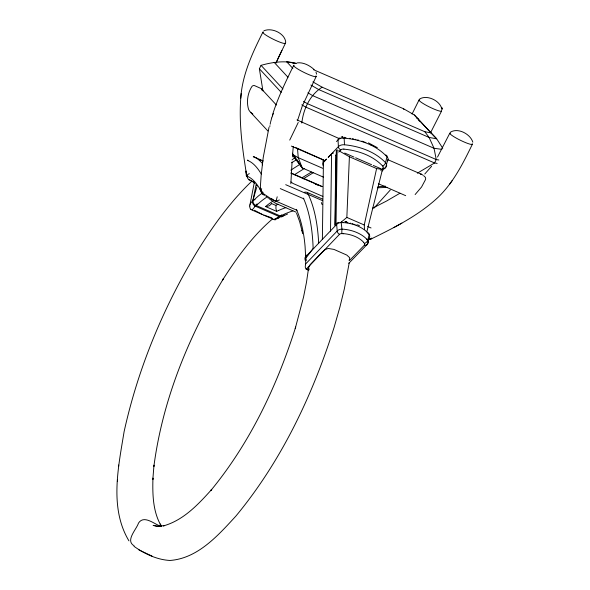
<?xml version="1.0" encoding="UTF-8"?>
<svg xmlns="http://www.w3.org/2000/svg" width="590" height="590" viewBox="0 0 590 590"><rect width="100%" height="100%" fill="white"/><g stroke="black" fill="none" stroke-linecap="round" stroke-linejoin="round"><path stroke-width="0.89" d="M323.696 161.896L326.358 159.337M251.355 181.639C231.14 201.02 214.59 223.824 199.663 247.424L198.771 248.855C164.249 305.229 138.296 367.128 124.084 431.762C118.332 467.177 109.253 508.145 128.945 540.853M322.369 239.584L323.423 162.265L326.558 159.027M330.518 231.162L331.58 153.843A3.157 1.969 7.3 0 1 333.475 153.068M334.884 225.24L335.843 155.281M335.201 225.498L336.33 150.62L337.156 149.772L336.027 224.65M342.097 221.383L346.846 217.43L349.398 156.778L338.682 150.642M249.71 205.969L249.976 204.332M157.869 526.302L164.396 525.601L163.43 525.904C183.453 520.314 198.292 504.384 211.736 489.405L210.94 490.364C250.212 442.64 277.094 385.705 295.679 327.059L295.258 328.446L303.533 297.139L306.483 282.315L308.651 267.543L310.185 264.681L322.516 251.79L325.348 249.541L328.195 248.442L333.977 249.415L346.832 255.087L349.781 257.815L349.11 260.588M279.358 199.973L276.386 201.079L272.61 199.863L262.993 193.395L260.964 191.44L260.168 189.759L261.156 175.348L263.258 157.323L269.025 127.256M292.065 162.029L290.841 183.829M442.006 109.755C440.723 100.971 427.359 94.393 419.719 98.943M292.507 155.362L293.304 146.364M117.366 481.565L117.484 480.105M118.59 466.284L118.693 465.016M240.75 98.102C242.306 74.606 252.454 52.901 262.882 32.177M241.214 93.397C238.316 121.031 242.402 148.776 246.76 176.034L247.571 176.86M344.103 137.153L344.486 144.816M269.822 126.54L269.932 125.685M262.27 164.898L262.786 160.834M261.665 188.586L261.326 191.182L263.155 192.465M260.161 189.132L260.47 188.122M343.904 149.049L343.889 149.137A3.157 1.969 7.3 0 0 340.843 149.89L338.712 152.109M323.335 163.637L323.696 162.25M349.265 262.58L344.354 288.82L339.914 307.058L334.154 327.229C312.766 394.74 281.821 460.274 236.619 515.203L235.823 516.162C218.153 535.373 197.79 558.472 169.942 560.463C156.947 559.755 144.498 553.781 134.011 546.355M270.161 124.239L270.508 122.469M256.126 184.397L252.992 200.453L250.153 203.823L254.246 182.804M285.737 42.274C284.992 33.261 271.673 27.302 263.922 30.798M364.495 229.377L364.251 224.982L376.604 168.57L349.398 156.778M270.655 121.806L271.695 118.052M301.807 123.059C303.422 108.951 309.839 95.005 322.125 87.187L424.852 131.74L430.906 132.861L436.696 138.834L442.766 148.245M277.197 196.794L276.091 201.212L297.05 210.306M366.81 231.914L382.49 169.433M385.934 166.837L382.025 171.1M386.583 164.249L386.118 166.1M386.775 163.511L387.151 162.029M368.853 238.751L368.492 240.174M368.308 240.882L367.481 244.09L348.756 263.339M297.485 120.758L302.257 106.082L316.181 76.493M305.605 264.35L305.332 265.92A4.491 3.85 -56 0 0 306.181 269.158M256.79 187.067L252.638 201.153A4.189 1.291 17 0 0 252.697 202.134M271.791 117.742L272.285 116.289M272.492 114.954C277.831 97.741 285.774 81.501 293.687 65.357M272.41 115.928L272.875 114.74M371.744 238.036L370.712 239.201L368.455 239.57A4.381 4.189 50.6 0 0 370.616 238.928M273.111 114.172L273.465 113.405M289.734 140.088L298.245 122.462M276.238 62.511L278.458 57.643L276.172 62.599M281.909 50.401L278.406 57.754L285.398 43.306M262.948 90.919L259.371 68.764L261.053 65.35C272.536 62.083 284.749 60.401 296.475 63.388M419.048 99.983L412.056 114.047M472.347 144.299C463.025 163.452 453.216 183.077 437.485 197.871C418.118 215.748 394.268 227.666 370.8 239.156M441.534 111.119L430.53 132.78M449.823 133.17L437.515 157.043M271.444 203.838L269.328 205.777L266.075 206.559A7.714 6.335 -35.3 0 1 265.574 206.552L266.975 205.394A178.217 45.216 -68.2 0 1 272.558 201.382M275.84 201.81L271.348 198.402M449.425 184.441L452.301 180.466M303.415 198.137A197.805 80.388 -70.2 0 1 313.135 248.471L305.716 258.413A4.196 2.64 -1.4 0 0 305.406 260.699M431.622 166.247L424.793 173.998M252.232 209.885L255.898 205.386A4.101 3.555 46.6 0 1 252.999 200.453A3.098 1.674 10.4 0 1 255.035 199.656M279.328 217.408L278.421 218.381M390.315 189.987L373.898 208.181M306.284 269.055L339.486 234.355A2.854 1.777 7.3 0 1 341.89 233.618L343.668 233.751M328.173 157.39L338.417 146.615A6.261 3.887 2 0 1 344.486 144.764C359.509 146.261 374.864 151.505 385.499 162.619A6.261 4.13 10.5 0 1 385.838 167.206A3.142 2.227 44.3 0 1 382.866 168.179L380.72 170.385M292.537 156.874L293.791 155.561M335.54 155.428L336.595 154.322M336.462 141.526L338.785 139.255A6.306 3.909 1.8 0 1 343.07 138.053M328.438 157.08L331.58 153.843M367.872 232.888A3.193 2.176 -34.9 0 1 369.207 234.709L367.6 240.27A5.568 3.776 10.8 0 1 367.452 244.076A3.142 2.316 37.5 0 1 364.399 245.145L349.767 260.227M450.502 132.153C458.091 127.433 470.437 134.092 472.833 142.19M415.124 194.553L421.562 187.008L425.538 179.544A3.031 2.013 -70.8 0 0 425.368 177.347L423.642 175.673M272.676 218.816C252.431 236.022 236.745 257.852 222.533 280.11L223.426 278.679C188.756 336.02 162.611 399.696 153.879 466.447L153.983 465.178L152.825 479.552L152.943 478.099C152.5 493.919 152.781 510.733 160.642 524.93L160.185 524.016L161.439 525.867M292.035 159.919L294.882 157.626M291.703 162.759L296.276 159.838M290.841 170.141L299.978 164.293M294.432 174.736L304.425 168.452M303.253 178.859L313.408 172.664M301.999 177.819L311.431 172.066M399.924 193.247L386.479 201.079L372.519 208.211M417.351 173.18L434.572 162.965L436.253 159.543L434.026 148.274L429.092 137.433L424.852 131.74M250.868 209.273L250.905 209.303A4.078 3.267 51.3 0 0 252.092 210.07L273.893 219.51L280.501 216.058L255.898 205.386M393.936 227.504L401.842 223.131M249.371 173.659C245.86 174.581 246.465 179.839 246.052 171.048L246.731 175.931M265.574 206.544L276.681 211.368L278.635 210.446M284.808 215.284L287.581 214M341.153 137.079L342.746 136.843L342.082 136.91M385.322 186.13L377.947 186.809M297.072 62.894C303.371 62.09 309.617 65.409 314.123 69.568M292.928 63.278L295.907 63.403M377.556 187.782L387.586 187.399M343.07 138.053C359.384 139.255 376.332 144.867 387.49 157.338A6.298 4.16 10.6 0 1 387.873 160.532L387.342 161.284A3.134 2.242 45.3 0 0 387.328 160.045M368.942 238.603L370.881 238.699M275.176 219.827L275.213 219.834A4.078 3.252 50.9 0 1 273.893 219.502M343.439 222.688L341.182 222.57A5.598 3.54 0.8 0 0 336.691 224.399L305.436 257.026A4.101 2.633 -2.3 0 0 305.325 259.371M343.889 149.137C358.101 150.524 372.637 155.465 382.667 166.026A3.149 1.962 7.3 0 1 382.866 168.179M344.7 137.618L345.991 137.765M345.106 221.678L346.883 221.892L345.054 221.678M271.865 217.835L263.819 215.114M441.88 149.351L434.026 148.274L312.597 95.609L307.921 92.8M347.318 222.622L347.945 222.718M376.604 168.57L381.649 169.308M159.02 526.265L153.127 525.38L157.449 526.59M349.833 138.281L350.475 138.385M438.842 160.008L436.253 159.543L307.353 103.634L303.489 101.414M437.161 163.43L434.572 162.965L305.672 107.056L301.807 104.828M294.277 63.145L286.666 61.744L292.883 68.447M352.378 138.724L353.639 138.967M313.15 248.464L313.755 248.596M276.695 62.85L274.151 62.341L287.935 77.209M350.121 223.123L350.888 223.3M355.128 139.284L355.991 139.483M357.702 139.911L358.55 140.132M352.407 223.691L353.159 223.905M361.891 141.135L362.71 141.408M354.391 224.303L354.878 224.48M363.521 141.689L364.325 141.984M365.122 142.279L365.911 142.588M356.065 224.938L356.53 225.137M291.349 146.084L325.075 160.701M313.438 69.664L403.531 108.744L414.269 114.91L436.696 138.834L429.092 137.433L318.784 89.592L310.856 85.034M338.601 138.318L296.977 119.925M387.94 159.713L421.393 174.227M344.707 153.046L353.941 157.051M355.623 157.781L371.575 164.698M373.256 165.429L380.816 168.703M295.258 147.353L323.63 159.986M378.433 183.756L405.684 195.681M322.671 168.275L298.252 157.678L293.201 154.742L292.433 153.223M292.588 155.362L302.286 167.958L323.372 177.103M254.069 156.97L263 160.819M290.995 172.966L322.472 186.617M290.988 173.202L322.007 186.654M315.207 184.021L317.722 185.113M322.863 196.411L292.994 183.46L290.907 181.904M322.472 199.051L307.375 192.502A4.255 3.606 -10.6 0 0 304.536 192.244M285.707 184.685L322.642 200.703M346.846 217.43L364.251 224.982M280.272 188.601L303.806 198.808M367.681 226.516L371.044 227.976M296.18 212.208L275.073 203.056L269.055 198.638M271.577 203.557L276.046 205.497L275.906 208.447L276.548 211.102A7.714 2.596 -84.9 0 0 276.681 211.36M283.244 215.542A4.189 3.319 62.2 0 1 279.313 216.582L255.566 206.286A4.189 1.387 -66.6 0 1 254.489 206.227M308.791 270.331L307.427 269.741A4.078 2.552 7 0 1 306.298 269.077M262.211 214.413L254.46 210.276M247.166 175.909L247.712 176.145M247.476 160.067L248.066 160.34M421.525 174.286L422.89 175.112M368.433 142.861L377.32 147.648M254.563 157.198L255.559 157.67M138.901 549.917L145.206 552.896M145.671 553.096L151.984 556.075M357.481 224.775L359.48 225.727M254.076 182.207L249.976 180.282A163.201 40.872 89.7 0 1 254.976 183.549M256.547 158.15L257.542 158.644M370.468 144.646L371.191 145.015M259.519 159.654L260.994 160.451M134.114 545.802C125.021 540.602 136.401 529.614 138.495 523.087C144.063 514.502 154.595 524.429 161.299 526.56M416.474 117.823L418.059 118.73L419.394 121.193M312.914 81.899L322.125 87.187M249.43 180.009L249.039 179.751M252.837 114.025L250.551 112.284L267.867 130.958M264.512 195.393L262.993 194.331A3.983 2.611 -83.3 0 1 262.58 194.346M266.031 196.47L266.791 197.008M267.543 197.547L268.303 198.093M248.611 179.397L248.633 179.426A4.381 4.351 -62.6 0 1 247.144 176.27A167.56 42.318 -89.8 0 1 261.281 191.499M366.589 239.156L367.6 240.27A3.179 2.139 -36.6 0 1 364.421 243.36L363.514 242.357M250.521 112.248L249.592 111.09A12.397 12.272 46.5 0 1 248.611 109.46C246.281 101.989 247.653 92.851 252.041 86.317A3.031 2.994 46.5 0 1 254.29 85.513L260.817 88.404A2.471 2.441 46.5 0 1 261.99 89.68M414.269 114.91L430.906 132.861M261.053 65.35L282.92 88.935M259.371 68.764L281.238 92.35M261.518 88.972L276.422 105.05M368.101 233.389L369.185 234.717A5.598 3.813 10.7 0 1 369.097 238.183M364.421 243.39L364.502 243.5A2.861 1.785 7.3 0 1 364.391 245.152M309.234 269.46L308.622 268.089M293.201 154.742L302.286 167.958L298.252 157.678L297.5 148.651M295.089 156.859L295.885 158.091M296.689 159.329L302.286 167.958M403.531 108.744L403.855 109.445M296.35 209.347L296.932 210.63A184.537 74.996 -70.2 0 1 305.082 246.517L305.716 258.413A4.189 2.301 36.8 0 0 306.682 260.352M315.975 72.083L316.624 74.185M296.571 213.292L299.639 221.633L302.073 231M261.901 89.717L262.019 90.255M301.933 230.358L302.596 233.706M307.405 268.856L307.427 269.682M279.306 216.596A178.888 75.306 -64.4 0 1 292.898 210.918M279.313 216.582A4.189 1.387 -66.6 0 1 278.237 216.53M266.26 197.503A178.888 42.392 -68.5 0 0 255.559 206.301A4.196 3.592 45.7 0 1 252.638 201.153L258.309 196.057A184.537 44.132 -68.5 0 1 261.908 193.343M276.149 205.106A182.369 73.61 -64.9 0 1 278.192 204.214M278.635 210.46A178.217 72.238 -64.8 0 1 285.87 207.636M257.085 203.838A3.26 1.077 -67.3 0 1 255.913 205.327M281.519 214.871A3.26 1.084 -65.7 0 1 280.516 215.992A4.101 3.282 63.7 0 0 284.409 215.011M250.123 204.369A6.129 5.575 -46.6 0 1 250.3 203.867M250.757 209.362A4.491 4.373 -12.2 0 1 249.828 205.984M278.001 218.049A4.491 3.179 -31.6 0 1 275.264 219.355M247.453 160.436A180.901 45.688 -89.8 0 1 261.267 174.028M261.997 193.815A4.381 2.906 -49 0 1 261.341 191.47M248.928 179.832A4.587 4.469 10.4 0 1 248.663 179.611M250.049 179.972A3.983 2.832 37.5 0 1 249.57 179.707M256.62 185.179A163.201 40.872 89.7 0 1 257.432 186.093M262.469 193.911A4.587 2.662 -16.4 0 1 262.27 193.808M253.272 156.763A4.307 4.277 -60.6 0 1 253.501 156.874M253.575 156.748A185.408 47.178 -89.4 0 1 262.329 163.452M472.177 143.68A12.552 1.704 26.2 0 1 460.06 140.103A12.552 1.704 26.2 0 1 450.59 132.971M441.497 110.632A12.552 1.704 26.2 0 1 429.011 106.768A12.552 1.704 26.2 0 1 419.763 99.762M285.236 42.775A12.552 1.704 26.2 0 1 273.273 39.242A12.552 1.704 26.2 0 1 263.45 32.015M315.938 75.874A12.552 1.704 26.2 0 1 304.447 72.636A12.552 1.704 26.2 0 1 294.115 65.225M421.164 174.131A2.471 1.645 -70.8 0 1 421.525 174.293M420.353 174.212A2.471 1.645 -70.8 0 1 420.545 174.146M340.843 149.897A3.142 2.257 42.7 0 1 338.387 146.608L338.018 139.911A3.134 2.264 44.1 0 1 340.142 138.038M385.558 155.096A3.112 1.881 -45.5 0 1 387.025 156.785L385.499 162.619A3.142 1.866 -46.8 0 1 382.659 166.026M323.114 162.449A18.696 8.312 -70.2 0 1 323.077 160.229M323.158 165.753A4.491 4.027 -55.2 0 1 323.231 163.614M323.173 164.477A4.211 2.618 7.3 0 1 323.409 162.257M339.493 234.341A3.142 2.131 50.2 0 1 337.207 230.963L336.654 224.392A3.142 2.124 50.4 0 1 338.925 222.666M341.898 233.566A3.179 0.376 -88.1 0 1 341.964 229.222L341.182 222.563A3.193 0.465 89.8 0 1 341.831 222.231M343.439 222.585A28.807 17.936 7.3 0 1 368.241 233.345M366.685 239.127A28.276 17.611 7.3 0 0 343.896 229.244L341.957 229.149A5.568 3.51 0.9 0 0 337.222 230.963L305.782 263.833L305.436 257.026A3.098 2.286 46.1 0 1 306.992 255.079M343.668 233.647A23.939 14.905 7.3 0 1 363.654 242.313M305.473 264.32A6.129 5.848 -37.7 0 1 305.642 263.789M321.307 202.525A201.632 79.303 -69.6 0 1 322.088 204.56M307.361 192.539A201.839 81.715 -70.1 0 1 318.659 243.205M441.932 108.206L441.829 107.69L442.05 108.98L441.932 108.206"/></g></svg>
